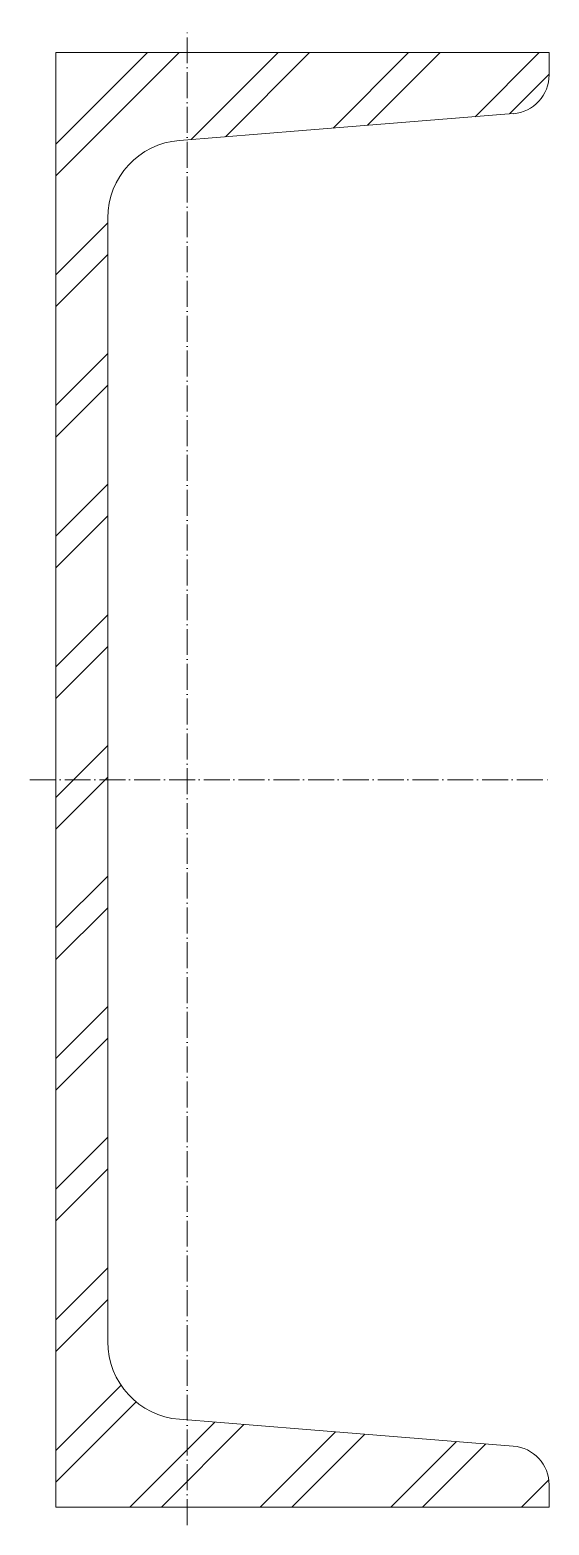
# Model space of a CAD drawing. Header units: metres. Extents: x -5 to 95, y -143 to 144.
import ezdxf

# ---------------------------------------------------------------- set-up
doc = ezdxf.new("R2010")
doc.units = ezdxf.units.M
doc.linetypes.add('MV_hartlijn_staal', pattern=[6.6, 5, -0.8, 0, -0.8])
doc.layers.add('A-DETL-GENF', color=92, linetype='Continuous', lineweight=18)

# ---------------------------------------------------------------- blocks, each defined once
blk = doc.blocks.new('28 Staalprofielen-UNP-2d - UNP280-4451300-00_0 Basismaterialen')
at = {"layer": 'A-DETL-GENF', "lineweight": 13}
h = blk.add_hatch(dxfattribs=at)
h.set_pattern_fill('FP_281', color=256, style=0, pattern_type=2)
h.set_pattern_definition([(225, (-3640.222, -1839.265), (12.57236, -12.57236), []), (225, (-3640.222, -1858.315), (12.57236, -12.57236), [])])
h.paths.add_polyline_path([(0, 140), (0, -140), (95, -140), (95, -135.72), (94.77, -133.88), (94.09, -132.15), (93.01, -130.64), (91.59, -129.44), (89.92, -128.62), (88.1, -128.25), (23.8, -123.1), (20.16, -122.35), (16.82, -120.73), (13.98, -118.33), (11.81, -115.3), (10.46, -111.84), (10, -108.15), (10, 108.15), (10.46, 111.84), (11.81, 115.3), (13.98, 118.33), (16.82, 120.73), (20.16, 122.35), (23.8, 123.1), (88.1, 128.25), (89.92, 128.62), (91.59, 129.44), (93.01, 130.64), (94.09, 132.15), (94.77, 133.88), (95, 135.72), (95, 140), (11.4, 140)])
at = {"layer": 'A-DETL-GENF', "linetype": 'MV_hartlijn_staal', "lineweight": 13}
for p, q in [((25.3, -143.46), (25.3, 144.37)), ((-5, 0), (95, 0))]:
    blk.add_line(p, q, dxfattribs=at)
at = {"layer": 'A-DETL-GENF'}
for p, q in [((95, 140), (0, 140)), ((0, 140), (0, -140)), ((95, 135.72), (95, 140)), ((47.5, 125), (88.1, 128.25)), ((23.8, 123.1), (47.5, 125)), ((10, -108.15), (10, 108.15)), ((47.5, -125), (23.8, -123.1)), ((88.1, -128.25), (47.5, -125)), ((95, -140), (95, -135.72)), ((0, -140), (95, -140))]:
    blk.add_line(p, q, dxfattribs=at)
for centre, radius, start, end in [((87.5, 135.72), 7.5, 274.5739, 0), ((25, 108.15), 15, 94.5739, 180), ((25, -108.15), 15, 180, 265.4261), ((87.5, -135.72), 7.5, 360, 85.4261)]:
    blk.add_arc(centre, radius, start, end, dxfattribs=at)

msp = doc.modelspace()

# ---------------------------------------------------------------- block references
msp.add_blockref('28 Staalprofielen-UNP-2d - UNP280-4451300-00_0 Basismaterialen', (0, 0))

doc.saveas('drawing.dxf')
